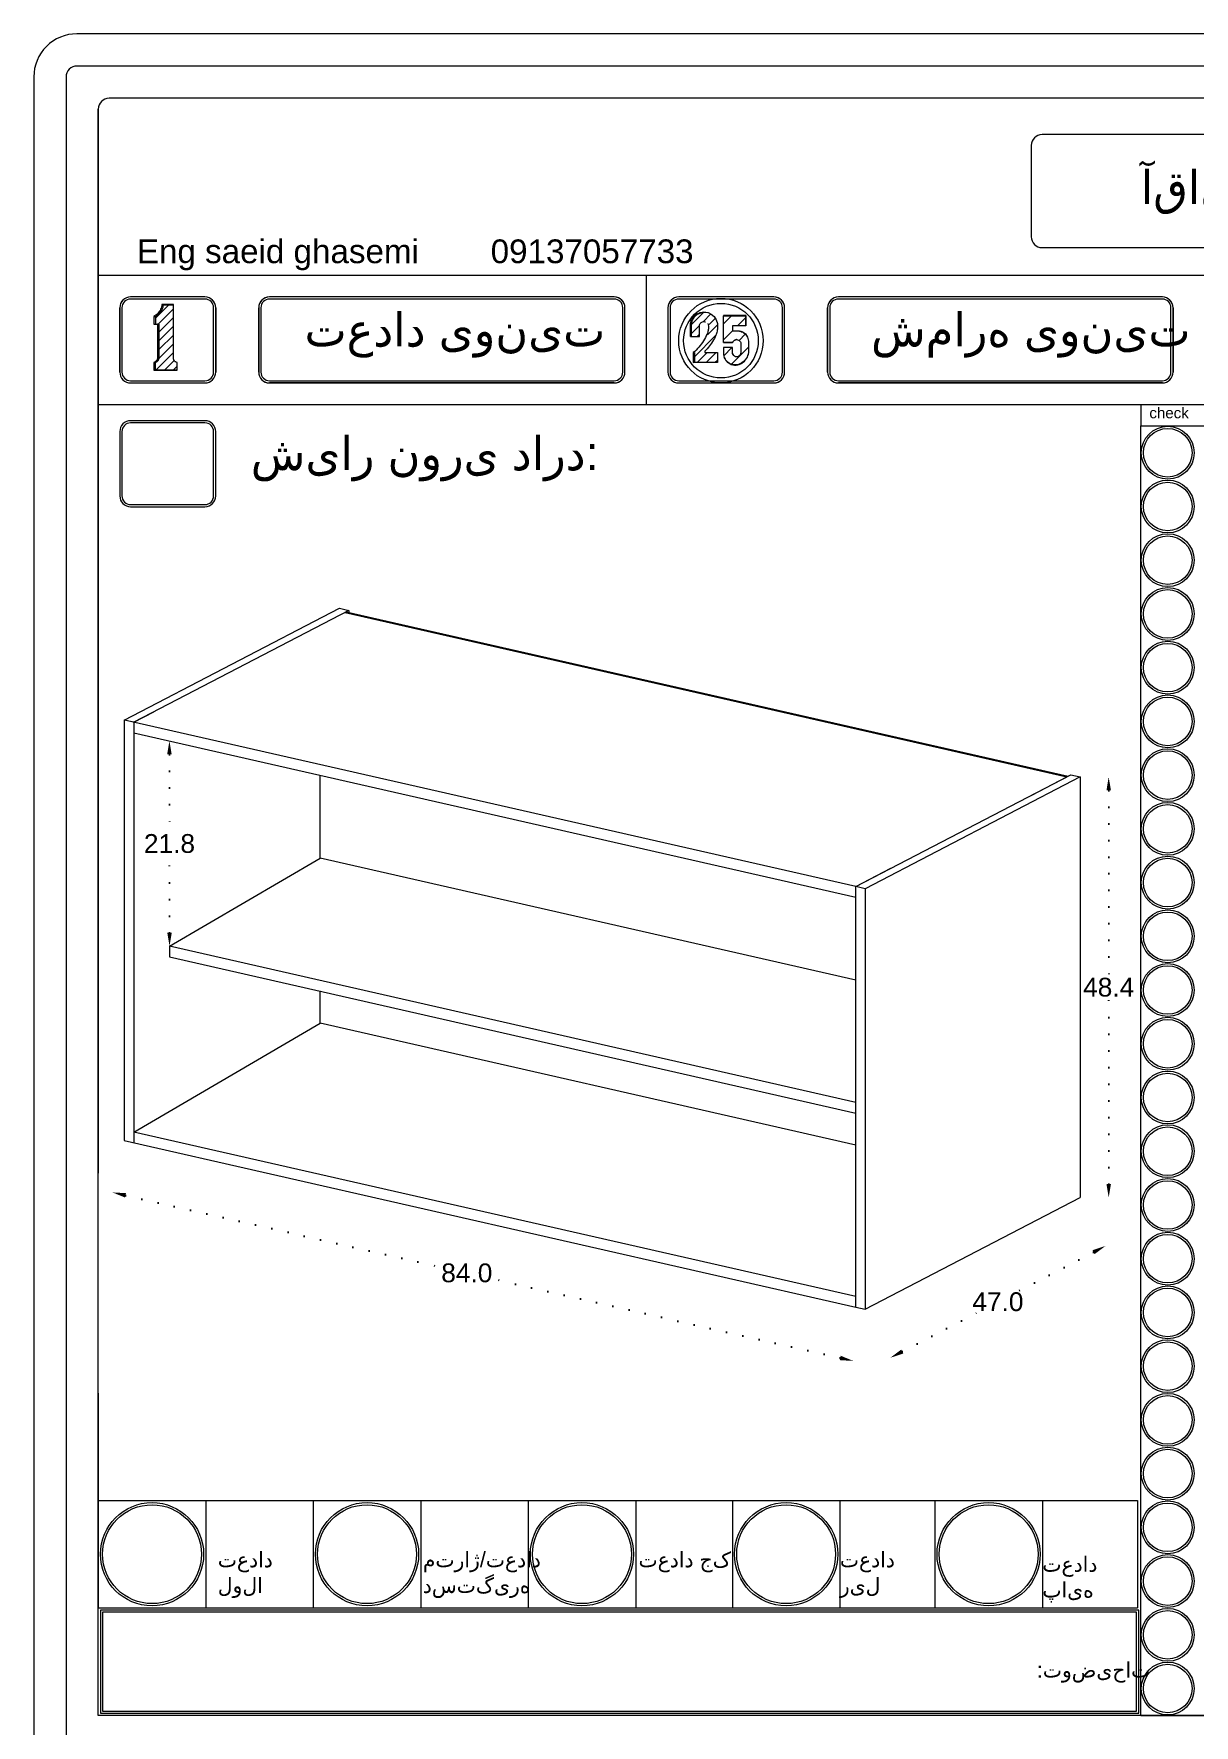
# Model space of a CAD drawing. Header units: inches. Extents: x 9 to 3530, y 10 to 1401.
# Drawn here: x 3097.7 to 3313.6, y 922.8 to 1237.6 of the extents above; entities that cross this region are included whole.
import ezdxf

# ---------------------------------------------------------------- set-up
doc = ezdxf.new("R2010")
doc.units = ezdxf.units.IN
doc.header["$MEASUREMENT"] = 0
doc.linetypes.add('ACAD_ISO07W100', pattern=[3, 0, -3])
doc.styles.get("Standard").update_dxf_attribs({"font": 'arial.ttf'})
doc.dimstyles.get("Standard").update_dxf_attribs({"dimtxt": 3.5, "dimasz": 2.5, "dimexe": 0.18, "dimexo": 0.0625, "dimgap": 0.09, "dimtad": 0, "dimtih": 1, "dimtoh": 1, "dimdec": 1, "dimzin": 0, "dimdsep": 46, "dimtxsty": 'Standard', "dimcen": 0.09, "dimse1": 1, "dimse2": 1, "dimadec": 0, "dimazin": 0, "dimtfac": 1, "dimtdec": 1, "dimtix": 1, "dimtofl": 0, "dimtmove": 0, "dimatfit": 3, "dimfxl": 1, "dimtolj": 1, "dimtzin": 0, "dimarcsym": 0})

# ---------------------------------------------------------------- blocks, each defined once
blk = doc.blocks.new('*D147')
at = {"color": 0, "linetype": 'ACAD_ISO07W100', "lineweight": -2, "transparency": 16777216}
for p, q in [((3297.72, 1096.83), (3297.72, 1062.06)), ((3297.72, 1023.57), (3297.72, 1058.31))]:
    blk.add_line(p, q, dxfattribs=at)
at = {"color": 0, "transparency": 16777216}
for points in [[(3297.31, 1096.83), (3298.14, 1096.83), (3297.72, 1099.33)], [(3297.31, 1023.57), (3298.14, 1023.57), (3297.72, 1021.07)]]:
    blk.add_solid(points, dxfattribs=at)
at = {"layer": 'Defpoints', "color": 0, "transparency": 16777216}
for p in [(3292.43, 1099.33), (3297.72, 1099.33), (3292.43, 1021.07)]:
    blk.add_point(p, dxfattribs=at)
at = {"color": 0, "lineweight": 20, "transparency": 16777216, "insert": (3297.72, 1060.18), "char_height": 3.5, "attachment_point": 5}
blk.add_mtext('\\A1;48.4', dxfattribs=at)
blk = doc.blocks.new('*D151')
at = {"color": 0, "linetype": 'ACAD_ISO07W100', "lineweight": -2, "transparency": 16777216}
for p, q in [((3294.91, 1010.89), (3280.72, 1003.51)), ((3259.31, 992.39), (3273.5, 999.76))]:
    blk.add_line(p, q, dxfattribs=at)
at = {"color": 0, "transparency": 16777216}
for points in [[(3294.72, 1011.26), (3295.1, 1010.52), (3297.13, 1012.04)], [(3259.12, 992.76), (3259.5, 992.02), (3257.09, 991.23)]]:
    blk.add_solid(points, dxfattribs=at)
at = {"layer": 'Defpoints', "color": 0, "transparency": 16777216}
for p in [(3292.43, 1021.07, 95.18), (3252.4, 1000.27, 95.18), (3257.09, 991.23)]:
    blk.add_point(p, dxfattribs=at)
at = {"color": 0, "lineweight": 20, "transparency": 16777216, "insert": (3277.11, 1001.64), "char_height": 3.5, "width": 5.0208, "attachment_point": 5}
blk.add_mtext('\\A1;47.0', dxfattribs=at)
blk = doc.blocks.new('*D148')
at = {"color": 0, "linetype": 'ACAD_ISO07W100', "lineweight": -2, "transparency": 16777216}
for p, q in [((3114.78, 1021.46), (3173.65, 1008.06)), ((3247.77, 991.19), (3182.91, 1005.95))]:
    blk.add_line(p, q, dxfattribs=at)
at = {"color": 0, "transparency": 16777216}
for points in [[(3114.87, 1021.86), (3114.69, 1021.05), (3112.34, 1022.01)], [(3247.86, 991.6), (3247.68, 990.79), (3250.21, 990.64)]]:
    blk.add_solid(points, dxfattribs=at)
at = {"layer": 'Defpoints', "color": 0, "transparency": 16777216}
for p in [(3114.53, 1031.64, -10.58), (3112.34, 1022.01), (3252.4, 1000.27, 95.18)]:
    blk.add_point(p, dxfattribs=at)
at = {"color": 0, "lineweight": 20, "transparency": 16777216, "insert": (3178.28, 1007.01), "char_height": 3.5, "attachment_point": 5}
blk.add_mtext('\\A1;84.0', dxfattribs=at)
blk = doc.blocks.new('*D176')
at = {"color": 0, "linetype": 'ACAD_ISO07W100', "lineweight": -2, "transparency": 16777216}
for p, q in [((3122.94, 1103.52), (3122.95, 1088.8)), ((3122.96, 1070.33), (3122.95, 1085.05))]:
    blk.add_line(p, q, dxfattribs=at)
at = {"color": 0, "transparency": 16777216}
for points in [[(3123.36, 1103.52), (3122.52, 1103.52), (3122.94, 1106.02)], [(3123.38, 1070.33), (3122.54, 1070.33), (3122.96, 1067.83)]]:
    blk.add_solid(points, dxfattribs=at)
at = {"layer": 'Defpoints', "color": 0, "transparency": 16777216}
for p in [(3122.94, 1106.02, 105.76), (3122.96, 1067.83, 20.25), (3122.96, 1067.83)]:
    blk.add_point(p, dxfattribs=at)
at = {"color": 0, "lineweight": 20, "transparency": 16777216, "insert": (3122.95, 1086.92), "char_height": 3.5, "attachment_point": 5}
blk.add_mtext('\\A1;21.8', dxfattribs=at)

msp = doc.modelspace()

# ---------------------------------------------------------------- hatches: boundary and pattern name
at = {"lineweight": 20}
h = msp.add_hatch(dxfattribs=at)
h.set_pattern_fill('ANSI31', color=256, scale=9.218651)
h.set_pattern_definition([(45, (2374.4507, 1726.2674), (-0.8148213, 0.8148213), [])])
h.paths.add_polyline_path([(3124.22, 1176.52), (3124.13, 1176.56), (3124.04, 1176.61), (3123.96, 1176.68), (3123.89, 1176.75), (3123.83, 1176.83), (3123.78, 1176.91), (3123.74, 1177), (3123.71, 1177.1), (3123.69, 1177.2), (3123.69, 1177.3), (3123.69, 1187.22), (3121.83, 1187.22), (3121.8, 1186.99), (3121.75, 1186.76), (3121.68, 1186.54), (3121.6, 1186.32), (3121.49, 1186.11), (3121.37, 1185.92), (3121.23, 1185.73), (3121.08, 1185.55), (3120.91, 1185.39), (3120.72, 1185.25), (3120.53, 1185.12), (3120.32, 1185.01), (3120.32, 1183.6), (3120.73, 1183.6), (3121.04, 1183.58), (3121.04, 1177.34), (3121.02, 1177.24), (3121, 1177.15), (3120.97, 1177.06), (3120.93, 1176.97), (3120.88, 1176.89), (3120.82, 1176.81), (3120.75, 1176.74), (3120.67, 1176.68), (3120.59, 1176.62), (3120.51, 1176.58), (3120.42, 1176.54), (3120.32, 1176.51), (3120.32, 1175.08), (3124.41, 1175.08), (3124.41, 1176.46), (3124.31, 1176.48)])
h = msp.add_hatch(dxfattribs=at)
h.set_pattern_fill('ANSI31', color=256, scale=9.218651)
h.set_pattern_definition([(45, (2584.6832, 1754.0423), (-0.8148213, 0.8148213), [])])
h.paths.add_polyline_path([(3224.91, 1178.3), (3222.55, 1178.3), (3222.55, 1178.58), (3222.79, 1178.81), (3223.02, 1179.04), (3223.24, 1179.29), (3223.45, 1179.55), (3223.65, 1179.82), (3223.84, 1180.09), (3224.02, 1180.37), (3224.18, 1180.66), (3224.34, 1180.96), (3224.48, 1181.26), (3224.61, 1181.56), (3224.65, 1181.68), (3224.72, 1181.88), (3224.79, 1182.07), (3224.84, 1182.27), (3224.88, 1182.47), (3224.91, 1182.67), (3224.93, 1182.88), (3224.94, 1183.08), (3224.94, 1183.29), (3224.93, 1183.49), (3224.91, 1183.7), (3224.71, 1184.39), (3224.32, 1185), (3223.78, 1185.48), (3223.19, 1185.75), (3222.57, 1185.84), (3221.86, 1185.74), (3221.21, 1185.44), (3220.67, 1184.97), (3220.29, 1184.36), (3220.09, 1183.68), (3220.1, 1182.96), (3220.1, 1181.31), (3221.57, 1181.31), (3221.57, 1183.48), (3221.71, 1183.74), (3221.9, 1183.92), (3222.14, 1184.04), (3222.41, 1184.08), (3222.57, 1184.06), (3222.67, 1184.04), (3222.67, 1184.04), (3222.83, 1184.02), (3223.07, 1183.9), (3223.26, 1183.71), (3223.38, 1183.48), (3223.43, 1183.22), (3223.43, 1183.05), (3223.42, 1182.89), (3223.4, 1182.72), (3223.38, 1182.55), (3223.35, 1182.39), (3223.31, 1182.23), (3223.26, 1182.07), (3223.2, 1181.91), (3223.14, 1181.76), (3223.07, 1181.6), (3222.99, 1181.43), (3222.83, 1181.11), (3222.66, 1180.8), (3222.47, 1180.49), (3222.28, 1180.19), (3222.07, 1179.9), (3221.86, 1179.62), (3221.63, 1179.34), (3221.39, 1179.07), (3221.14, 1178.81), (3220.88, 1178.57), (3220.62, 1178.33), (3220.62, 1176.5), (3224.91, 1176.5)])
h = msp.add_hatch(dxfattribs=at)
h.set_pattern_fill('ANSI31', color=256, scale=17)
h.set_pattern_definition([(45, (2219.987, 2067.9073), (-1.502602, 1.502602), [])])
h.paths.add_polyline_path([(3230.23, 1181.6), (3230.06, 1181.79), (3229.86, 1181.95), (3229.65, 1182.09), (3229.42, 1182.2), (3229.23, 1182.27), (3229, 1182.32), (3228.72, 1182.34), (3227.72, 1182.34), (3227.72, 1183.3), (3230.15, 1183.3), (3230.15, 1185.16), (3226.02, 1185.16), (3226.02, 1180.18), (3227.72, 1180.18), (3227.79, 1180.33), (3227.88, 1180.46), (3228.01, 1180.57), (3228.15, 1180.65), (3228.3, 1180.7), (3228.48, 1180.72), (3228.66, 1180.7), (3228.82, 1180.65), (3228.96, 1180.57), (3229.08, 1180.46), (3229.18, 1180.33), (3229.24, 1180.18), (3229.24, 1178.27), (3229.22, 1178.08), (3229.14, 1177.9), (3229.03, 1177.74), (3228.87, 1177.63), (3228.69, 1177.55), (3228.5, 1177.53), (3228.3, 1177.55), (3228.12, 1177.63), (3227.95, 1177.76), (3227.82, 1177.93), (3227.75, 1178.11), (3227.72, 1178.3), (3227.72, 1179.23), (3226.02, 1179.23), (3226.02, 1178.27), (3226.04, 1177.97), (3226.1, 1177.66), (3226.19, 1177.4), (3226.33, 1177.13), (3226.5, 1176.88), (3226.7, 1176.65), (3226.94, 1176.46), (3227.19, 1176.29), (3227.47, 1176.16), (3227.76, 1176.07), (3228.06, 1176.02), (3228.37, 1176.01), (3228.65, 1176.06), (3228.93, 1176.15), (3229.2, 1176.27), (3229.45, 1176.41), (3229.69, 1176.58), (3229.91, 1176.77), (3230.1, 1176.98), (3230.27, 1177.22), (3230.42, 1177.47), (3230.54, 1177.74), (3230.63, 1178.01), (3230.68, 1178.3), (3230.68, 1180.18), (3230.68, 1180.44), (3230.65, 1180.69), (3230.59, 1180.93), (3230.5, 1181.17), (3230.38, 1181.39)])

# ---------------------------------------------------------------- linework, layer by layer
for p, q in [((3109.71, 924.67), (3109.71, 1223.64)), ((3517.71, 1192.67), (3109.71, 1192.67)), ((3109.71, 1013.68), (3109.71, 1192.67)), ((3211.71, 1168.67), (3211.71, 1192.67)), ((3129.56, 1188.67), (3115.71, 1188.67)), ((3205.71, 1188.67), (3141.56, 1188.67)), ((3235.42, 1188.67), (3217.71, 1188.67)), ((3307.71, 1188.67), (3247.42, 1188.67)), ((3113.71, 1174.67), (3113.71, 1186.67)), ((3120.32, 1185.01), (3120.32, 1183.6)), ((3131.56, 1186.67), (3131.56, 1174.67)), ((3139.56, 1174.67), (3139.56, 1186.67)), ((3207.71, 1174.67), (3207.71, 1186.67)), ((3215.71, 1186.67), (3215.71, 1174.67)), ((3230.15, 1185.16), (3230.15, 1183.3)), ((3237.42, 1174.67), (3237.42, 1186.67)), ((3245.42, 1174.67), (3245.42, 1186.67)), ((3309.71, 1186.67), (3309.71, 1174.67)), ((3227.75, 1183.3), (3227.75, 1182.35)), ((3228.5, 1180.72), (3228.66, 1180.7)), ((3228.66, 1180.7), (3228.82, 1180.65)), ((3228.82, 1180.65), (3228.96, 1180.57)), ((3228.96, 1180.57), (3229.08, 1180.46)), ((3229.08, 1180.46), (3229.18, 1180.33)), ((3226.02, 1180.18), (3227.72, 1180.18)), ((3228.12, 1177.63), (3227.97, 1177.74)), ((3228.3, 1177.55), (3228.12, 1177.63)), ((3228.5, 1177.53), (3228.3, 1177.55)), ((3228.69, 1177.55), (3228.5, 1177.53)), ((3228.87, 1177.63), (3228.69, 1177.55)), ((3229.03, 1177.74), (3228.87, 1177.63)), ((3229.14, 1177.9), (3229.03, 1177.74)), ((3229.22, 1178.08), (3229.14, 1177.9)), ((3229.18, 1180.33), (3229.24, 1180.18)), ((3229.24, 1178.27), (3229.22, 1178.08)), ((3229.24, 1180.18), (3229.24, 1178.27)), ((3120.32, 1175.08), (3124.41, 1175.08)), ((3115.71, 1172.67), (3129.56, 1172.67)), ((3205.71, 1172.67), (3141.56, 1172.67)), ((3217.71, 1172.67), (3235.42, 1172.67)), ((3307.71, 1172.67), (3247.42, 1172.67)), ((3109.71, 1168.67), (3517.71, 1168.67)), ((3303.71, 1168.67), (3303.71, 1164.67)), ((3303.71, 1164.67), (3517.71, 1164.67)), ((3303.71, 924.67), (3303.71, 1164.67)), ((3156.35, 1130.32, 105.76), (3156.35, 1129.93, 105.76)), ((3122.96, 1067.83, 20.25), (3122.96, 1065.84, 20.25)), ((3109.71, 984.67), (3109.71, 944.67)), ((3109.71, 984.67), (3109.71, 944.67)), ((3109.71, 964.67), (3303.09, 964.67)), ((3129.71, 964.67), (3129.71, 944.67)), ((3149.71, 964.67), (3149.71, 944.67)), ((3169.71, 964.67), (3169.71, 944.67)), ((3189.71, 964.67), (3189.71, 944.67)), ((3209.71, 964.67), (3209.71, 944.67)), ((3227.7, 964.67), (3227.7, 944.67)), ((3247.7, 964.67), (3247.7, 944.67)), ((3265.38, 964.67), (3265.38, 944.67)), ((3285.38, 964.67), (3285.38, 944.67)), ((3303.09, 964.67), (3303.09, 944.67)), ((3109.71, 944.67), (3303.09, 944.67)), ((3303.71, 924.67), (3109.71, 924.67)), ((3303.71, 924.67), (3415.71, 924.67)), ((3303.71, 924.67), (3415.71, 924.67)), ((3303.71, 924.67), (3517.71, 924.67))]:
    msp.add_line(p, q, dxfattribs=at)
at = {"linetype": 'Continuous', "lineweight": 20, "extrusion": (2.77556e-16, 0.938981, 0.34397)}
for p, q in [((3114.53, 1109.9), (3154.59, 1130.72)), ((3156.35, 1130.32), (3116.29, 1109.5)), ((3154.59, 1130.72, 105.76), (3156.35, 1130.32, 105.76)), ((3289.95, 1099.35, 105.76), (3155.62, 1129.94, 105.76)), ((3155.62, 1129.94, 105.76), (3289.95, 1099.35, 105.76)), ((3155.84, 1130.05, 105.76), (3290.17, 1099.47, 105.76)), ((3116.29, 1109.5), (3120.02, 1111.44)), ((3116.29, 1109.5), (3114.53, 1109.9)), ((3114.53, 1109.9), (3114.53, 1031.64)), ((3250.64, 1078.93, 105.76), (3114.56, 1109.91, 105.76)), ((3116.29, 1109.5), (3116.29, 1031.24)), ((3116.29, 1107.54, 105.76), (3250.64, 1076.95, 105.76)), ((3150.99, 1084.21), (3150.99, 1099.64)), ((3250.64, 1078.93, 105.76), (3290.67, 1099.73, 105.76)), ((3292.43, 1099.33, 105.76), (3252.4, 1078.53, 105.76)), ((3283.4, 1095.95, 105.76), (3289.95, 1099.35, 105.76)), ((3290.17, 1099.47, 105.76), (3289.95, 1099.35, 105.76)), ((3290.67, 1099.73, 105.76), (3292.43, 1099.33, 105.76)), ((3292.43, 1099.33, 105.76), (3292.43, 1021.07, 105.76)), ((3122.94, 1067.81, -85.51), (3150.99, 1084.21)), ((3250.64, 1061.52), (3150.99, 1084.21)), ((3250.64, 1078.93, 105.76), (3257.19, 1082.33, 105.76)), ((3252.4, 1078.53, 105.76), (3250.64, 1078.93, 105.76)), ((3250.64, 1000.67, 105.76), (3250.64, 1078.93, 105.76)), ((3250.64, 1076.95, 105.76), (3250.64, 1078.93, 105.76)), ((3252.4, 1078.53, 105.76), (3252.4, 1000.27, 105.76)), ((3250.64, 1038.76, 20.25), (3122.96, 1067.83, 20.25)), ((3122.96, 1065.84, 20.25), (3250.64, 1036.77, 20.25)), ((3150.99, 1053.5), (3150.99, 1059.52)), ((3116.29, 1033.22), (3150.99, 1053.5, 105.76)), ((3250.64, 1030.81, 105.76), (3150.99, 1053.5, 105.76)), ((3250.64, 1002.65, 105.76), (3116.32, 1033.23, 105.76)), ((3114.53, 1031.66, 105.76), (3250.64, 1000.67, 105.76)), ((3252.4, 1000.27, 105.76), (3292.43, 1021.07, 105.76)), ((3250.64, 1000.67, 105.76), (3252.4, 1000.27, 105.76))]:
    msp.add_line(p, q, dxfattribs=at)
at = {"lineweight": 20}
for points in [[(3105.71, 631.64), (3521.71, 631.64, 0.414214), (3529.71, 639.64), (3529.71, 1229.64, 0.414214), (3521.71, 1237.64), (3105.71, 1237.64, 0.414214), (3097.71, 1229.64), (3097.71, 639.64, 0.414214)], [(3105.71, 637.64), (3521.71, 637.64, 0.414214), (3523.71, 639.64), (3523.71, 1229.64, 0.414214), (3521.71, 1231.64), (3105.71, 1231.64, 0.414214), (3103.71, 1229.64), (3103.71, 639.64, 0.414214)], [(3388.56, 1216.88, 0.414214), (3386.56, 1218.88), (3285.32, 1218.88, 0.414214), (3283.32, 1216.88), (3283.32, 1199.85, 0.414214), (3285.32, 1197.85), (3386.56, 1197.85, 0.414214), (3388.56, 1199.85)], [(3131.56, 1186.67, 0.414214), (3129.56, 1188.67), (3115.71, 1188.67, 0.414214), (3113.71, 1186.67), (3113.71, 1174.67, 0.414214), (3115.71, 1172.67), (3129.56, 1172.67, 0.414214), (3131.56, 1174.67)], [(3131.16, 1186.67, 0.414214), (3129.56, 1188.27), (3115.71, 1188.27, 0.414214), (3114.11, 1186.67), (3114.11, 1174.67, 0.414214), (3115.71, 1173.07), (3129.56, 1173.07, 0.414214), (3131.16, 1174.67)], [(3207.71, 1186.67, 0.414214), (3205.71, 1188.67), (3141.56, 1188.67, 0.414214), (3139.56, 1186.67), (3139.56, 1174.67, 0.414214), (3141.56, 1172.67), (3205.71, 1172.67, 0.414214), (3207.71, 1174.67)], [(3207.31, 1186.67, 0.414214), (3205.71, 1188.27), (3141.56, 1188.27, 0.414214), (3139.96, 1186.67), (3139.96, 1174.67, 0.414214), (3141.56, 1173.07), (3205.71, 1173.07, 0.414214), (3207.31, 1174.67)], [(3237.42, 1186.67, 0.414214), (3235.42, 1188.67), (3217.71, 1188.67, 0.414214), (3215.71, 1186.67), (3215.71, 1174.67, 0.414214), (3217.71, 1172.67), (3235.42, 1172.67, 0.414214), (3237.42, 1174.67)], [(3237.02, 1186.67, 0.414214), (3235.42, 1188.27), (3217.71, 1188.27, 0.414214), (3216.11, 1186.67), (3216.11, 1174.67, 0.414214), (3217.71, 1173.07), (3235.42, 1173.07, 0.414214), (3237.02, 1174.67)], [(3309.71, 1186.67, 0.414214), (3307.71, 1188.67), (3247.42, 1188.67, 0.414214), (3245.42, 1186.67), (3245.42, 1174.67, 0.414214), (3247.42, 1172.67), (3307.71, 1172.67, 0.414214), (3309.71, 1174.67)], [(3309.31, 1186.67, 0.414214), (3307.71, 1188.27), (3247.42, 1188.27, 0.414214), (3245.82, 1186.67), (3245.82, 1174.67, 0.414214), (3247.42, 1173.07), (3307.71, 1173.07, 0.414214), (3309.31, 1174.67)], [(3131.56, 1163.63, 0.414214), (3129.56, 1165.63), (3115.71, 1165.63, 0.414214), (3113.71, 1163.63), (3113.71, 1151.63, 0.414214), (3115.71, 1149.63), (3129.56, 1149.63, 0.414214), (3131.56, 1151.63)], [(3131.56, 1163.63, 0.414214), (3129.56, 1165.63), (3115.71, 1165.63, 0.414214), (3113.71, 1163.63), (3113.71, 1151.63, 0.414214), (3115.71, 1149.63), (3129.56, 1149.63, 0.414214), (3131.56, 1151.63)], [(3131.16, 1163.63, 0.414214), (3129.56, 1165.23), (3115.71, 1165.23, 0.414214), (3114.11, 1163.63), (3114.11, 1151.63, 0.414214), (3115.71, 1150.03), (3129.56, 1150.03, 0.414214), (3131.16, 1151.63)], [(3131.16, 1163.63, 0.414214), (3129.56, 1165.23), (3115.71, 1165.23, 0.414214), (3114.11, 1163.63), (3114.11, 1151.63, 0.414214), (3115.71, 1150.03), (3129.56, 1150.03, 0.414214), (3131.16, 1151.63)]]:
    msp.add_lwpolyline(points, format="xyb", close=True, dxfattribs=at)
for points in [[(3517.71, 1025.61), (3517.71, 1223.64, 0.414214), (3515.71, 1225.64), (3111.71, 1225.64, 0.414214), (3109.71, 1223.64), (3109.71, 1025.61)], [(3388.56, 1216.88, 0.414214), (3386.56, 1218.88), (3285.32, 1218.88, 0.414214), (3283.32, 1216.88), (3283.32, 1199.85, 0.414214), (3285.32, 1197.85), (3386.56, 1197.85, 0.414214), (3388.56, 1199.85), (3388.56, 1216.88)]]:
    msp.add_lwpolyline(points, format="xyb", dxfattribs=at)
for points in [[(3120.01, 1175.02), (3124.41, 1175.02), (3124.41, 1175.08), (3124.41, 1176.46), (3124.31, 1176.48), (3124.22, 1176.52), (3124.13, 1176.56), (3124.04, 1176.61), (3123.96, 1176.68), (3123.89, 1176.75), (3123.83, 1176.83), (3123.78, 1176.91), (3123.74, 1177), (3123.71, 1177.1), (3123.69, 1177.2), (3123.69, 1177.3), (3123.69, 1187.22), (3123.69, 1187.28), (3121.53, 1187.28), (3121.5, 1187.05), (3121.45, 1186.82), (3121.38, 1186.59), (3121.29, 1186.37), (3121.19, 1186.16), (3121.06, 1185.96), (3120.92, 1185.77), (3120.77, 1185.6), (3120.6, 1185.43), (3120.41, 1185.29), (3120.22, 1185.16), (3120.01, 1185.04), (3120.01, 1183.6), (3120.32, 1183.6), (3120.73, 1183.6), (3120.73, 1177.3), (3120.72, 1177.2), (3120.69, 1177.11), (3120.66, 1177.01), (3120.62, 1176.93), (3120.57, 1176.84), (3120.5, 1176.76), (3120.44, 1176.69), (3120.36, 1176.63), (3120.28, 1176.57), (3120.19, 1176.53), (3120.1, 1176.49), (3120.01, 1176.46), (3120.01, 1175.02), (3120.32, 1175.08), (3120.32, 1176.51), (3120.42, 1176.54), (3120.51, 1176.58), (3120.59, 1176.62), (3120.67, 1176.68), (3120.75, 1176.74), (3120.82, 1176.81), (3120.88, 1176.89), (3120.93, 1176.97), (3120.97, 1177.06), (3121, 1177.15), (3121.02, 1177.24), (3121.04, 1177.34), (3121.04, 1183.58), (3120.73, 1183.6)], [(3120.01, 1185.04), (3120.32, 1185.01), (3120.53, 1185.12), (3120.72, 1185.25), (3120.91, 1185.39), (3121.08, 1185.55), (3121.23, 1185.73), (3121.37, 1185.92), (3121.49, 1186.11), (3121.6, 1186.32), (3121.68, 1186.54), (3121.75, 1186.76), (3121.8, 1186.99), (3121.83, 1187.22)], [(3121.53, 1187.28), (3121.83, 1187.22), (3123.69, 1187.22)], [(3219.91, 1181.31), (3219.91, 1182.98), (3219.9, 1183.7), (3220.1, 1184.39), (3220.49, 1185), (3221.03, 1185.48), (3221.69, 1185.78), (3222.41, 1185.89), (3223.12, 1185.78), (3223.19, 1185.75), (3223.78, 1185.48), (3224.32, 1185), (3224.71, 1184.39), (3224.91, 1183.7), (3224.93, 1183.49), (3224.94, 1183.29), (3224.94, 1183.08), (3224.93, 1182.88), (3224.91, 1182.67), (3224.88, 1182.47), (3224.84, 1182.27), (3224.79, 1182.07), (3224.72, 1181.88), (3224.65, 1181.68), (3224.61, 1181.56), (3224.48, 1181.26), (3224.34, 1180.96), (3224.18, 1180.66), (3224.02, 1180.37), (3223.84, 1180.09), (3223.65, 1179.82), (3223.45, 1179.55), (3223.24, 1179.29), (3223.02, 1179.04), (3222.79, 1178.81), (3222.55, 1178.58), (3222.55, 1178.3), (3224.91, 1178.3), (3224.91, 1176.5), (3224.91, 1176.46), (3220.43, 1176.46)], [(3219.91, 1181.31), (3220.1, 1181.31), (3221.57, 1181.31), (3221.57, 1183.43), (3221.59, 1183.5), (3221.71, 1183.74), (3221.9, 1183.93), (3222.14, 1184.05), (3222.41, 1184.09), (3222.57, 1184.06), (3222.67, 1184.05), (3222.68, 1184.04)], [(3220.1, 1181.31), (3220.1, 1182.96), (3220.09, 1183.68), (3220.29, 1184.36), (3220.67, 1184.97), (3221.21, 1185.44), (3221.86, 1185.74), (3222.57, 1185.84), (3223.19, 1185.75)], [(3223.1, 1183.74), (3223.22, 1183.5), (3223.27, 1183.24), (3223.27, 1183.07), (3223.26, 1182.9), (3223.25, 1182.73), (3223.22, 1182.57), (3223.19, 1182.4), (3223.15, 1182.24), (3223.1, 1182.08), (3223.05, 1181.92), (3222.98, 1181.76), (3222.91, 1181.61), (3222.83, 1181.43), (3222.67, 1181.11), (3222.5, 1180.79), (3222.31, 1180.48), (3222.11, 1180.18), (3221.9, 1179.89), (3221.68, 1179.6), (3221.45, 1179.32), (3221.21, 1179.05), (3220.96, 1178.79), (3220.7, 1178.54), (3220.43, 1178.3), (3220.43, 1176.46), (3220.62, 1176.5), (3224.91, 1176.5)], [(3230.2, 1185.21), (3226.02, 1185.21), (3226.02, 1185.16)], [(3227.75, 1180.18), (3226.02, 1180.18), (3226.02, 1180.18), (3226.02, 1185.16), (3230.15, 1185.16), (3230.2, 1185.21), (3230.2, 1183.3), (3230.15, 1183.3), (3227.75, 1183.3), (3227.72, 1183.28), (3227.72, 1182.34), (3227.75, 1182.35), (3228.76, 1182.35), (3229.03, 1182.33), (3229.27, 1182.28), (3229.47, 1182.21), (3229.7, 1182.1), (3229.91, 1181.96), (3230.11, 1181.8), (3230.28, 1181.61), (3230.43, 1181.4)], [(3226.1, 1177.66), (3226.19, 1177.4), (3226.2, 1177.37), (3226.34, 1177.1), (3226.51, 1176.84), (3226.72, 1176.61), (3226.95, 1176.41), (3227.21, 1176.25), (3227.49, 1176.12), (3227.79, 1176.02), (3228.09, 1175.97), (3228.4, 1175.96), (3228.69, 1176.02), (3228.97, 1176.11), (3229.24, 1176.22), (3229.49, 1176.37), (3229.73, 1176.54), (3229.95, 1176.73), (3230.15, 1176.95), (3230.32, 1177.18), (3230.47, 1177.44), (3230.59, 1177.71), (3230.68, 1177.99), (3230.74, 1178.27), (3230.74, 1180.18), (3230.74, 1180.43), (3230.71, 1180.69), (3230.64, 1180.94), (3230.55, 1181.17), (3230.43, 1181.4)], [(3227.72, 1182.34), (3228.72, 1182.34), (3229, 1182.32), (3229.23, 1182.27), (3229.42, 1182.2), (3229.65, 1182.09), (3229.86, 1181.95), (3230.06, 1181.79), (3230.23, 1181.6), (3230.38, 1181.39), (3230.5, 1181.17), (3230.59, 1180.93), (3230.65, 1180.69), (3230.68, 1180.44), (3230.68, 1180.18), (3230.68, 1178.3), (3230.63, 1178.01), (3230.54, 1177.74), (3230.42, 1177.47), (3230.27, 1177.22), (3230.1, 1176.98), (3229.91, 1176.77), (3229.69, 1176.58), (3229.45, 1176.41), (3229.2, 1176.27), (3228.93, 1176.15), (3228.65, 1176.06), (3228.37, 1176.01), (3228.06, 1176.02), (3227.76, 1176.07), (3227.47, 1176.16), (3227.19, 1176.29), (3226.94, 1176.46), (3226.7, 1176.65), (3226.5, 1176.88), (3226.33, 1177.13), (3226.19, 1177.4)], [(3220.43, 1178.3), (3220.62, 1178.33), (3220.62, 1176.5)], [(3227.85, 1177.9), (3227.77, 1178.08), (3227.75, 1178.27), (3227.75, 1179.23), (3227.72, 1179.23), (3226.02, 1179.23), (3226.02, 1178.27), (3226.04, 1177.97), (3226.1, 1177.66)], [(3227.85, 1177.9), (3227.97, 1177.74), (3227.94, 1177.77), (3227.82, 1177.93), (3227.75, 1178.11), (3227.72, 1178.3), (3227.72, 1179.23)]]:
    msp.add_lwpolyline(points, dxfattribs=at)
for points in [[(3227.75, 1180.18), (3227.82, 1180.33), (3227.91, 1180.46), (3228.03, 1180.57), (3228.18, 1180.65), (3228.33, 1180.7), (3228.5, 1180.72), (3228.46, 1180.72), (3228.3, 1180.7), (3228.15, 1180.65), (3228.01, 1180.57), (3227.88, 1180.46), (3227.79, 1180.33), (3227.72, 1180.18)], [(3303.71, 924.67), (3109.71, 924.67), (3109.71, 1168.67), (3517.71, 1168.67), (3517.71, 924.67)], [(3109.71, 1168.67), (3517.71, 1168.67), (3517.71, 924.67), (3109.71, 924.67)], [(3303.31, 944.27), (3110.11, 944.27), (3110.11, 925.07), (3303.31, 925.07)], [(3302.91, 943.87), (3110.51, 943.87), (3110.51, 925.47), (3302.91, 925.47)]]:
    msp.add_lwpolyline(points, close=True, dxfattribs=at)
for centre, radius in [((3225.57, 1180.53), 7.86), ((3225.57, 1180.53), 6.94), ((3308.71, 1159.67), 4.92), ((3308.71, 1159.67), 4.52), ((3308.71, 1149.67), 4.92), ((3308.71, 1149.67), 4.52), ((3308.71, 1139.67), 4.92), ((3308.71, 1139.67), 4.52), ((3308.71, 1129.67), 4.92), ((3308.71, 1129.67), 4.52), ((3308.71, 1119.67), 4.92), ((3308.71, 1119.67), 4.52), ((3308.71, 1109.67), 4.92), ((3308.71, 1109.67), 4.52), ((3308.71, 1099.67), 4.92), ((3308.71, 1099.67), 4.52), ((3308.71, 1089.67), 4.92), ((3308.71, 1089.67), 4.52), ((3308.71, 1079.67), 4.92), ((3308.71, 1079.67), 4.52), ((3308.71, 1069.67), 4.92), ((3308.71, 1069.67), 4.52), ((3308.71, 1059.67), 4.92), ((3308.71, 1059.67), 4.52), ((3308.71, 1049.67), 4.92), ((3308.71, 1049.67), 4.52), ((3308.71, 1039.67), 4.92), ((3308.71, 1039.67), 4.52), ((3308.71, 1029.67), 4.92), ((3308.71, 1029.67), 4.52), ((3308.71, 1019.67), 4.92), ((3308.71, 1019.67), 4.52), ((3308.71, 1009.67), 4.92), ((3308.71, 1009.67), 4.52), ((3308.71, 999.67), 4.92), ((3308.71, 999.67), 4.52), ((3308.71, 989.67), 4.92), ((3308.71, 989.67), 4.52), ((3308.71, 979.67), 4.92), ((3308.71, 979.67), 4.52), ((3308.71, 969.67), 4.92), ((3308.71, 969.67), 4.52), ((3119.71, 954.67), 9.6), ((3119.71, 954.67), 9.2), ((3159.71, 954.67), 9.6), ((3159.71, 954.67), 9.2), ((3199.71, 954.67), 9.6), ((3199.71, 954.67), 9.2), ((3237.7, 954.67), 9.6), ((3237.7, 954.67), 9.2), ((3275.38, 954.67), 9.6), ((3275.38, 954.67), 9.2), ((3308.71, 959.67), 4.92), ((3308.71, 959.67), 4.52), ((3308.71, 949.67), 4.92), ((3308.71, 949.67), 4.52), ((3308.71, 939.67), 4.92), ((3308.71, 939.67), 4.52), ((3308.71, 929.67), 4.92), ((3308.71, 929.67), 4.52)]:
    msp.add_circle(centre, radius, dxfattribs=at)
for centre, start, end in [((3115.71, 1186.67), 90, 180), ((3129.56, 1186.67), 0, 90), ((3141.56, 1186.67), 90, 180), ((3205.71, 1186.67), 0, 90), ((3217.71, 1186.67), 90, 180), ((3235.42, 1186.67), 0, 90), ((3247.42, 1186.67), 90, 180), ((3307.71, 1186.67), 0, 90), ((3115.71, 1174.67), 180, 270), ((3129.56, 1174.67), 270, 0), ((3141.56, 1174.67), 180, 270), ((3205.71, 1174.67), 270, 0), ((3217.71, 1174.67), 180, 270), ((3235.42, 1174.67), 270, 0), ((3247.42, 1174.67), 180, 270), ((3307.71, 1174.67), 270, 0)]:
    msp.add_arc(centre, 2, start, end, dxfattribs=at)

# ---------------------------------------------------------------- texts
at = {"lineweight": 20, "attachment_point": 1}
for s, width, insert, char_height in [('آقای  بابایی', 53.2215, (3303.7, 1212.25), 6.3113), ('{\\fArial|b0|i0|c178|p34;Eng saeid ghasemi}', 79.2452, (3116.88, 1199.37), 4.4179), ('{\\fArial|b0|i0|c178|p34;09137057733 }', 65.4498, (3182.72, 1199.37), 4.4179), ('{\\fArial|b0|i0|c178|p34;تعداد یونیت}', 65.4498, (3148.09, 1185.78), 6.3113), ('{\\fArial|b0|i0|c178|p34;شماره یونیت}', 65.4498, (3253.51, 1185.78), 6.3113), ('{\\fArial|b0|i0|c178|p34;check}', 8.1204, (3305.29, 1168.09), 2.0101), ('{\\fArial|b0|i0|c178|p34;شیار نوری دارد:}', 65.4498, (3138.09, 1162.75), 6.3113), ('{\\fArial|b0|i0|c178|p34;شیار نوری دارد:}', 65.4498, (3138.09, 1162.75), 6.3113), ('تعداد لولا', 17.7752, (3131.94, 955.12), 2.872), ('متراژ/تعداد\\Pدستگیره', 19.6171, (3170.09, 955.12), 2.8716), ('تعداد جک', 17.466, (3210.23, 955.12), 2.872), ('تعداد ریل', 17.6808, (3247.7, 955.12), 2.872), ('تعداد پایه', 17.7105, (3285.38, 954.28), 2.872), (':توضیحات', 65.4498, (3284.35, 934.59), 2.872)]:
    msp.add_mtext_dynamic_manual_height_columns(s, width=width, gutter_width=164.79, heights=[0], dxfattribs=dict(at, insert=insert, char_height=char_height))

# ---------------------------------------------------------------- dimensions: what is measured, and where the dimension line sits
at = {"lineweight": 20}
dim = msp.add_aligned_dim(p1=(3122.94, 1106.02, 105.76), p2=(3122.96, 1067.83, 20.25), distance=0, text='21.8', dimstyle='Standard', dxfattribs=at)
dim.commit()
dim.dimension.update_dxf_attribs({"geometry": '*D176', "text_midpoint": (3122.95, 1086.92)})
for base, p1, p2, angle, text, picture, middle, dimtype in [((3297.72, 1099.33, 10.58), (3292.43, 1021.07, 10.58), (3292.43, 1099.33, 10.58), 270, '48.4', '*D147', (3297.72, 1060.18, 10.58), 160), ((3112.34, 1022.01, 10.58), (3252.4, 1000.27, 105.76), (3114.53, 1031.64), 167.1802, '84.0', '*D148', (3178.28, 1007.01, 10.58), 161), ((3257.09, 991.23, 10.58), (3292.43, 1021.07, 105.76), (3252.4, 1000.27, 105.76), 207.4583, '47.0', '*D151', (3277.11, 1001.64, 10.58), 161)]:
    dim = msp.add_linear_dim(base=base, p1=p1, p2=p2, angle=angle, text=text, dimstyle='Standard', dxfattribs=at)
    dim.commit()
    dim.dimension.update_dxf_attribs({"geometry": picture, "text_midpoint": middle, "dimtype": dimtype})

doc.saveas('drawing.dxf')
